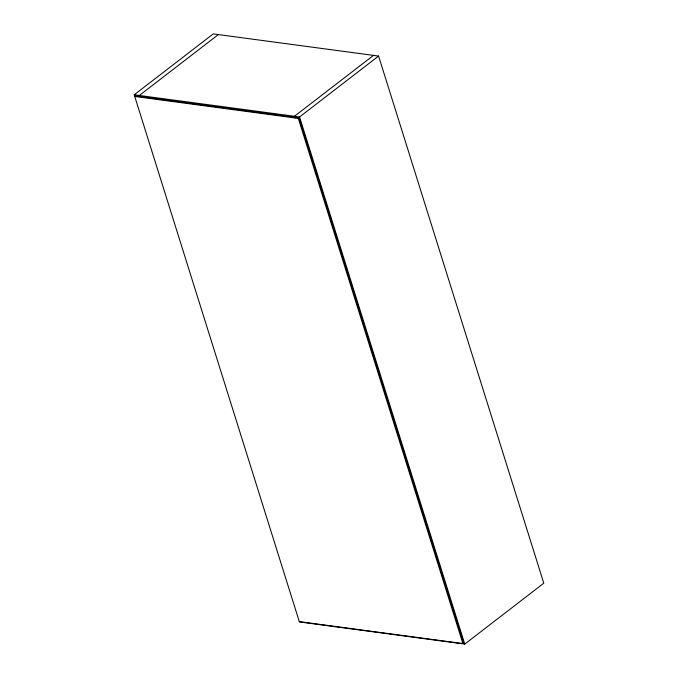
<?xml version="1.0" encoding="UTF-8"?>
<svg xmlns="http://www.w3.org/2000/svg" width="678" height="678" viewBox="0 0 678 678"><rect width="100%" height="100%" fill="white"/><g stroke="black" fill="none" stroke-linecap="round" stroke-linejoin="round"><path stroke-width="1.02" d="M134.21 94.793L213.248 33.9L378.595 56.071L543.79 583.207L464.752 644.1L299.405 621.929L134.21 94.793L299.557 116.963L378.595 56.071M139.312 95.479L218.35 34.586M373.493 55.384L294.455 116.277L294.998 118.023M299.04 117.845L135.354 95.895L134.634 96.445L298.32 118.396L299.04 117.845L463.608 642.998L462.896 643.558L299.21 621.607M299.557 116.963L464.752 644.1M298.32 118.396L462.896 643.558"/></g></svg>
